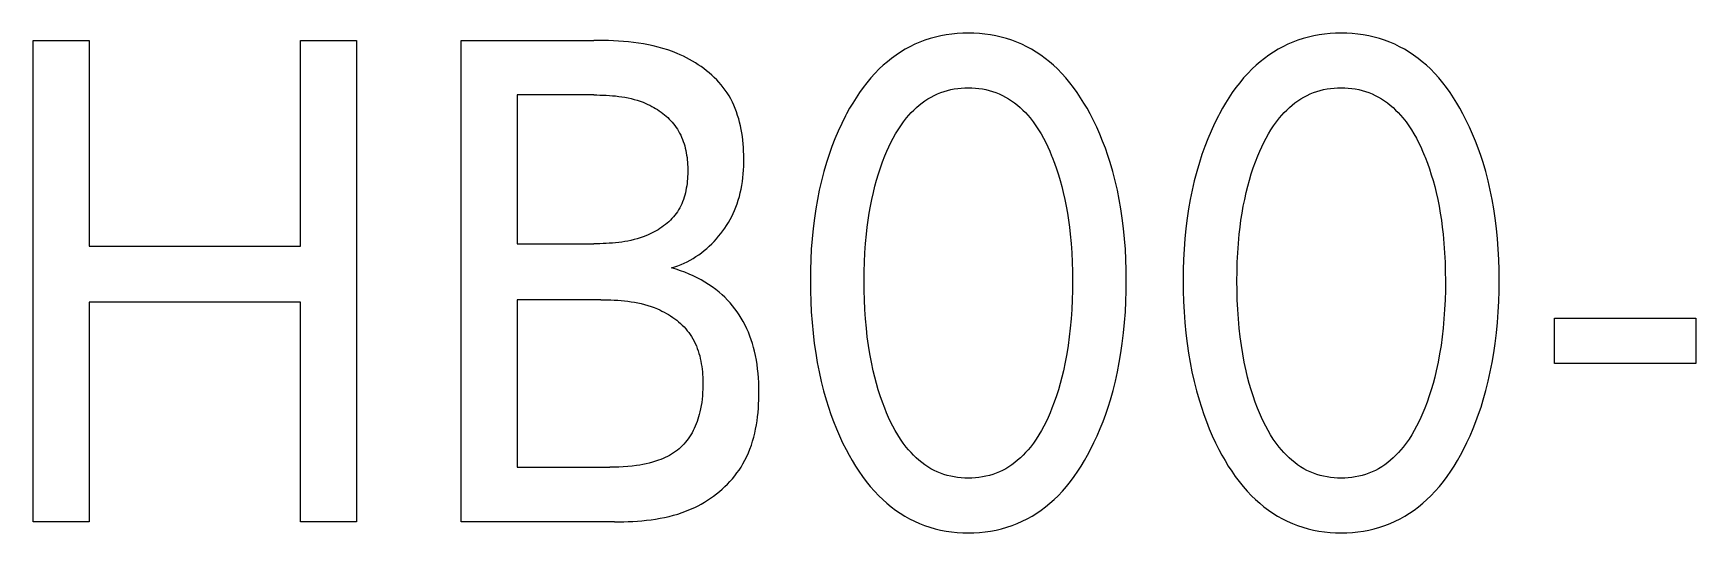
# Model space of a CAD drawing. Extents: x 0 to 420, y 0 to 297.
# Drawn here: x 157.41 to 163.27, y 185.57 to 187.33 of the extents above; entities that cross this region are included whole.
import ezdxf

# ---------------------------------------------------------------- set-up
doc = ezdxf.new("R2010")
doc.units = 0
doc.header["$LTSCALE"] = 23.1
doc.layers.add('10000_FRONT', color=7, linetype='CONTINUOUS')

msp = doc.modelspace()

# ---------------------------------------------------------------- linework, layer by layer
at = {"layer": '10000_FRONT', "color": 7, "linetype": 'CONTINUOUS'}
for p, q in [((160.6071, 187.3244), (160.5881, 187.3201)), ((160.6262, 187.3278), (160.6071, 187.3244)), ((160.6455, 187.3305), (160.6262, 187.3278)), ((160.6649, 187.3323), (160.6455, 187.3305)), ((160.6843, 187.3335), (160.6649, 187.3323)), ((160.7039, 187.3338), (160.6843, 187.3335)), ((160.7234, 187.3335), (160.7039, 187.3338)), ((160.743, 187.3324), (160.7234, 187.3335)), ((160.7624, 187.3305), (160.743, 187.3324)), ((160.7817, 187.3278), (160.7624, 187.3305)), ((160.8009, 187.3244), (160.7817, 187.3278)), ((160.8199, 187.3201), (160.8009, 187.3244)), ((161.922, 187.3244), (161.9031, 187.3201)), ((161.9411, 187.3278), (161.922, 187.3244)), ((161.9604, 187.3305), (161.9411, 187.3278)), ((161.9798, 187.3323), (161.9604, 187.3305)), ((161.9993, 187.3335), (161.9798, 187.3323)), ((162.0188, 187.3338), (161.9993, 187.3335)), ((162.0384, 187.3335), (162.0188, 187.3338)), ((162.0579, 187.3324), (162.0384, 187.3335)), ((162.0773, 187.3305), (162.0579, 187.3324)), ((162.0967, 187.3278), (162.0773, 187.3305)), ((162.1159, 187.3244), (162.0967, 187.3278)), ((162.1348, 187.3201), (162.1159, 187.3244)), ((157.4063, 185.6085), (157.4063, 187.3085)), ((157.4063, 187.3085), (157.6039, 187.3085)), ((157.6039, 187.3085), (157.6039, 186.582)), ((158.3484, 186.582), (158.3484, 187.3085)), ((158.3484, 187.3085), (158.5461, 187.3085)), ((158.5461, 187.3085), (158.5461, 185.6085)), ((158.9148, 185.6085), (158.9148, 187.3085)), ((158.9148, 187.3085), (159.3828, 187.3085)), ((159.4003, 187.3084), (159.3828, 187.3085)), ((159.4179, 187.3082), (159.4003, 187.3084)), ((159.4355, 187.3077), (159.4179, 187.3082)), ((159.4531, 187.307), (159.4355, 187.3077)), ((159.4707, 187.306), (159.4531, 187.307)), ((159.4883, 187.3047), (159.4707, 187.306)), ((159.5059, 187.3031), (159.4883, 187.3047)), ((159.5234, 187.3011), (159.5059, 187.3031)), ((159.5408, 187.2987), (159.5234, 187.3011)), ((159.5582, 187.2959), (159.5408, 187.2987)), ((159.5755, 187.2927), (159.5582, 187.2959)), ((159.5928, 187.289), (159.5755, 187.2927)), ((159.6099, 187.2847), (159.5928, 187.289)), ((159.6268, 187.28), (159.6099, 187.2847)), ((159.6437, 187.2747), (159.6268, 187.28)), ((159.6604, 187.2687), (159.6437, 187.2747)), ((159.6769, 187.2622), (159.6604, 187.2687)), ((160.4649, 187.2671), (160.4489, 187.2564)), ((160.4813, 187.277), (160.4649, 187.2671)), ((160.4981, 187.2862), (160.4813, 187.277)), ((160.5153, 187.2946), (160.4981, 187.2862)), ((160.5328, 187.3022), (160.5153, 187.2946)), ((160.551, 187.3091), (160.5328, 187.3022)), ((160.5694, 187.315), (160.551, 187.3091)), ((160.5881, 187.3201), (160.5694, 187.315)), ((160.8387, 187.315), (160.8199, 187.3201)), ((160.8572, 187.3091), (160.8387, 187.315)), ((160.8753, 187.3022), (160.8572, 187.3091)), ((160.8929, 187.2946), (160.8753, 187.3022)), ((160.9101, 187.2862), (160.8929, 187.2946)), ((160.9269, 187.277), (160.9101, 187.2862)), ((160.9433, 187.2671), (160.9269, 187.277)), ((160.9593, 187.2564), (160.9433, 187.2671)), ((161.7798, 187.2671), (161.7638, 187.2564)), ((161.7962, 187.277), (161.7798, 187.2671)), ((161.813, 187.2862), (161.7962, 187.277)), ((161.8302, 187.2946), (161.813, 187.2862)), ((161.8478, 187.3022), (161.8302, 187.2946)), ((161.8659, 187.3091), (161.8478, 187.3022)), ((161.8843, 187.315), (161.8659, 187.3091)), ((161.9031, 187.3201), (161.8843, 187.315)), ((162.1536, 187.315), (162.1348, 187.3201)), ((162.1721, 187.3091), (162.1536, 187.315)), ((162.1903, 187.3022), (162.1721, 187.3091)), ((162.2078, 187.2946), (162.1903, 187.3022)), ((162.225, 187.2862), (162.2078, 187.2946)), ((162.2419, 187.277), (162.225, 187.2862)), ((162.2583, 187.2671), (162.2419, 187.277)), ((162.2742, 187.2564), (162.2583, 187.2671)), ((159.688, 187.2574), (159.6769, 187.2622)), ((159.6989, 187.2524), (159.688, 187.2574)), ((159.7098, 187.247), (159.6989, 187.2524)), ((159.7205, 187.2413), (159.7098, 187.247)), ((159.7311, 187.2354), (159.7205, 187.2413)), ((159.7415, 187.2292), (159.7311, 187.2354)), ((159.7517, 187.2226), (159.7415, 187.2292)), ((159.7617, 187.2158), (159.7517, 187.2226)), ((159.7715, 187.2088), (159.7617, 187.2158)), ((159.781, 187.2014), (159.7715, 187.2088)), ((160.3898, 187.2075), (160.3745, 187.1919)), ((160.4038, 187.2206), (160.3898, 187.2075)), ((160.4184, 187.2331), (160.4038, 187.2206)), ((160.4334, 187.2451), (160.4184, 187.2331)), ((160.4489, 187.2564), (160.4334, 187.2451)), ((160.9748, 187.2451), (160.9593, 187.2564)), ((160.9898, 187.2331), (160.9748, 187.2451)), ((161.0044, 187.2206), (160.9898, 187.2331)), ((161.0184, 187.2075), (161.0044, 187.2206)), ((161.0336, 187.1919), (161.0184, 187.2075)), ((161.7047, 187.2075), (161.6894, 187.1919)), ((161.7188, 187.2206), (161.7047, 187.2075)), ((161.7333, 187.2331), (161.7188, 187.2206)), ((161.7483, 187.2451), (161.7333, 187.2331)), ((161.7638, 187.2564), (161.7483, 187.2451)), ((162.2898, 187.2451), (162.2742, 187.2564)), ((162.3048, 187.2331), (162.2898, 187.2451)), ((162.3193, 187.2206), (162.3048, 187.2331)), ((162.3333, 187.2075), (162.3193, 187.2206)), ((162.3486, 187.1919), (162.3333, 187.2075)), ((159.7903, 187.1938), (159.781, 187.2014)), ((159.7994, 187.1859), (159.7903, 187.1938)), ((159.8081, 187.1777), (159.7994, 187.1859)), ((159.8165, 187.1693), (159.8081, 187.1777)), ((159.8246, 187.1606), (159.8165, 187.1693)), ((159.8324, 187.1517), (159.8246, 187.1606)), ((159.8398, 187.1425), (159.8324, 187.1517)), ((160.346, 187.159), (160.3326, 187.1418)), ((160.3599, 187.1758), (160.346, 187.159)), ((160.3745, 187.1919), (160.3599, 187.1758)), ((161.0482, 187.1758), (161.0336, 187.1919)), ((161.0621, 187.159), (161.0482, 187.1758)), ((161.0753, 187.1418), (161.0621, 187.159)), ((161.6609, 187.159), (161.6476, 187.1418)), ((161.6748, 187.1758), (161.6609, 187.159)), ((161.6894, 187.1919), (161.6748, 187.1758)), ((162.3631, 187.1758), (162.3486, 187.1919)), ((162.377, 187.159), (162.3631, 187.1758)), ((162.3903, 187.1418), (162.377, 187.159)), ((159.1124, 187.1158), (159.1124, 186.5905)), ((159.3828, 187.1158), (159.1124, 187.1158)), ((159.3828, 187.1158), (159.3938, 187.1157)), ((159.3938, 187.1157), (159.4048, 187.1155)), ((159.4048, 187.1155), (159.4159, 187.1152)), ((159.4159, 187.1152), (159.4269, 187.1147)), ((159.4269, 187.1147), (159.438, 187.1141)), ((159.438, 187.1141), (159.449, 187.1132)), ((159.449, 187.1132), (159.4601, 187.1122)), ((159.4601, 187.1122), (159.4711, 187.1109)), ((159.4711, 187.1109), (159.482, 187.1093)), ((159.482, 187.1093), (159.4929, 187.1075)), ((159.4929, 187.1075), (159.5038, 187.1054)), ((159.5038, 187.1054), (159.5146, 187.103)), ((159.5146, 187.103), (159.5253, 187.1003)), ((159.5253, 187.1003), (159.5359, 187.0972)), ((159.5359, 187.0972), (159.5464, 187.0937)), ((159.5464, 187.0937), (159.5568, 187.0899)), ((159.5568, 187.0899), (159.5671, 187.0856)), ((159.8468, 187.133), (159.8398, 187.1425)), ((159.8534, 187.1232), (159.8468, 187.133)), ((159.86, 187.1126), (159.8534, 187.1232)), ((159.8661, 187.1017), (159.86, 187.1126)), ((159.8718, 187.0906), (159.8661, 187.1017)), ((159.8771, 187.0792), (159.8718, 187.0906)), ((160.2963, 187.0874), (160.2853, 187.0686)), ((160.3078, 187.1059), (160.2963, 187.0874)), ((160.3199, 187.1241), (160.3078, 187.1059)), ((160.3326, 187.1418), (160.3199, 187.1241)), ((160.5307, 187.0798), (160.5407, 187.0877)), ((160.5407, 187.0877), (160.551, 187.0952)), ((160.551, 187.0952), (160.5616, 187.1021)), ((160.5616, 187.1021), (160.5726, 187.1086)), ((160.5726, 187.1086), (160.5838, 187.1144)), ((160.5838, 187.1144), (160.595, 187.1195)), ((160.595, 187.1195), (160.6065, 187.1241)), ((160.6065, 187.1241), (160.6182, 187.1281)), ((160.6182, 187.1281), (160.63, 187.1316)), ((160.63, 187.1316), (160.6421, 187.1345)), ((160.6421, 187.1345), (160.6543, 187.1369)), ((160.6543, 187.1369), (160.6666, 187.1387)), ((160.6666, 187.1387), (160.679, 187.14)), ((160.679, 187.14), (160.6914, 187.1408)), ((160.6914, 187.1408), (160.7039, 187.1411)), ((160.7039, 187.1411), (160.7163, 187.1408)), ((160.7163, 187.1408), (160.7288, 187.14)), ((160.7288, 187.14), (160.7411, 187.1387)), ((160.7411, 187.1387), (160.7534, 187.1369)), ((160.7534, 187.1369), (160.7656, 187.1345)), ((160.7656, 187.1345), (160.7777, 187.1316)), ((160.7777, 187.1316), (160.7896, 187.1281)), ((160.7896, 187.1281), (160.8012, 187.1241)), ((160.8012, 187.1241), (160.8127, 187.1195)), ((160.8127, 187.1195), (160.8239, 187.1144)), ((160.8239, 187.1144), (160.8351, 187.1086)), ((160.8351, 187.1086), (160.8461, 187.1021)), ((160.8461, 187.1021), (160.8567, 187.0952)), ((160.8567, 187.0952), (160.867, 187.0877)), ((160.867, 187.0877), (160.877, 187.0798)), ((161.088, 187.1241), (161.0753, 187.1418)), ((161.1, 187.1059), (161.088, 187.1241)), ((161.1115, 187.0874), (161.1, 187.1059)), ((161.1225, 187.0686), (161.1115, 187.0874)), ((161.6112, 187.0874), (161.6002, 187.0686)), ((161.6228, 187.1059), (161.6112, 187.0874)), ((161.6349, 187.1241), (161.6228, 187.1059)), ((161.6476, 187.1418), (161.6349, 187.1241)), ((161.8457, 187.0798), (161.8557, 187.0877)), ((161.8557, 187.0877), (161.866, 187.0952)), ((161.866, 187.0952), (161.8766, 187.1021)), ((161.8766, 187.1021), (161.8875, 187.1086)), ((161.8875, 187.1086), (161.8988, 187.1144)), ((161.8988, 187.1144), (161.91, 187.1195)), ((161.91, 187.1195), (161.9214, 187.1241)), ((161.9214, 187.1241), (161.9331, 187.1281)), ((161.9331, 187.1281), (161.945, 187.1316)), ((161.945, 187.1316), (161.957, 187.1345)), ((161.957, 187.1345), (161.9692, 187.1369)), ((161.9692, 187.1369), (161.9815, 187.1387)), ((161.9815, 187.1387), (161.9939, 187.14)), ((161.9939, 187.14), (162.0063, 187.1408)), ((162.0063, 187.1408), (162.0188, 187.1411)), ((162.0188, 187.1411), (162.0313, 187.1408)), ((162.0313, 187.1408), (162.0437, 187.14)), ((162.0437, 187.14), (162.0561, 187.1387)), ((162.0561, 187.1387), (162.0684, 187.1369)), ((162.0684, 187.1369), (162.0806, 187.1345)), ((162.0806, 187.1345), (162.0926, 187.1316)), ((162.0926, 187.1316), (162.1045, 187.1281)), ((162.1045, 187.1281), (162.1162, 187.1241)), ((162.1162, 187.1241), (162.1276, 187.1195)), ((162.1276, 187.1195), (162.1388, 187.1144)), ((162.1388, 187.1144), (162.1501, 187.1086)), ((162.1501, 187.1086), (162.161, 187.1021)), ((162.161, 187.1021), (162.1716, 187.0952)), ((162.1716, 187.0952), (162.1819, 187.0877)), ((162.1819, 187.0877), (162.1919, 187.0798)), ((162.4029, 187.1241), (162.3903, 187.1418)), ((162.415, 187.1059), (162.4029, 187.1241)), ((162.4265, 187.0874), (162.415, 187.1059)), ((162.4374, 187.0686), (162.4265, 187.0874)), ((159.5671, 187.0856), (159.5741, 187.0825)), ((159.5741, 187.0825), (159.581, 187.0792)), ((159.581, 187.0792), (159.5878, 187.0756)), ((159.5878, 187.0756), (159.5945, 187.0719)), ((159.5945, 187.0719), (159.6012, 187.068)), ((159.6012, 187.068), (159.6077, 187.0639)), ((159.6077, 187.0639), (159.6141, 187.0596)), ((159.6141, 187.0596), (159.6203, 187.0552)), ((159.6203, 187.0552), (159.6265, 187.0506)), ((159.6265, 187.0506), (159.6324, 187.0458)), ((159.6324, 187.0458), (159.6383, 187.0408)), ((159.6383, 187.0408), (159.6439, 187.0357)), ((159.6439, 187.0357), (159.6494, 187.0304)), ((159.6494, 187.0304), (159.6546, 187.0249)), ((159.8819, 187.0676), (159.8771, 187.0792)), ((159.8864, 187.0558), (159.8819, 187.0676)), ((159.8904, 187.0438), (159.8864, 187.0558)), ((159.8941, 187.0317), (159.8904, 187.0438)), ((159.8974, 187.0194), (159.8941, 187.0317)), ((160.2709, 187.0422), (160.2576, 187.0156)), ((160.2748, 187.0495), (160.2709, 187.0422)), ((160.2853, 187.0686), (160.2748, 187.0495)), ((160.4752, 187.021), (160.4858, 187.0345)), ((160.4858, 187.0345), (160.4941, 187.0442)), ((160.4941, 187.0442), (160.5028, 187.0536)), ((160.5028, 187.0536), (160.5117, 187.0627)), ((160.5117, 187.0627), (160.5211, 187.0714)), ((160.5211, 187.0714), (160.5307, 187.0798)), ((160.877, 187.0798), (160.8867, 187.0714)), ((160.8867, 187.0714), (160.896, 187.0627)), ((160.896, 187.0627), (160.905, 187.0536)), ((160.905, 187.0536), (160.9136, 187.0442)), ((160.9136, 187.0442), (160.9219, 187.0345)), ((160.9219, 187.0345), (160.9325, 187.021)), ((161.133, 187.0495), (161.1225, 187.0686)), ((161.1452, 187.0257), (161.133, 187.0495)), ((161.5859, 187.0422), (161.5725, 187.0156)), ((161.5897, 187.0495), (161.5859, 187.0422)), ((161.6002, 187.0686), (161.5897, 187.0495)), ((161.7902, 187.021), (161.8008, 187.0345)), ((161.8008, 187.0345), (161.8091, 187.0442)), ((161.8091, 187.0442), (161.8177, 187.0536)), ((161.8177, 187.0536), (161.8267, 187.0627)), ((161.8267, 187.0627), (161.836, 187.0714)), ((161.836, 187.0714), (161.8457, 187.0798)), ((162.1919, 187.0798), (162.2016, 187.0714)), ((162.2016, 187.0714), (162.2109, 187.0627)), ((162.2109, 187.0627), (162.2199, 187.0536)), ((162.2199, 187.0536), (162.2285, 187.0442)), ((162.2285, 187.0442), (162.2368, 187.0345)), ((162.2368, 187.0345), (162.2474, 187.021)), ((162.4479, 187.0495), (162.4374, 187.0686)), ((162.4601, 187.0257), (162.4479, 187.0495)), ((159.6546, 187.0249), (159.6597, 187.0193)), ((159.6597, 187.0193), (159.6645, 187.0135)), ((159.6645, 187.0135), (159.6692, 187.0076)), ((159.6692, 187.0076), (159.6736, 187.0015)), ((159.6736, 187.0015), (159.6777, 186.9953)), ((159.6777, 186.9953), (159.6819, 186.9883)), ((159.6819, 186.9883), (159.6859, 186.9813)), ((159.6859, 186.9813), (159.6895, 186.974)), ((159.6895, 186.974), (159.6929, 186.9666)), ((159.9003, 187.0069), (159.8974, 187.0194)), ((159.9028, 186.9944), (159.9003, 187.0069)), ((159.9051, 186.9817), (159.9028, 186.9944)), ((159.907, 186.9689), (159.9051, 186.9817)), ((160.2451, 186.9885), (160.2335, 186.9611)), ((160.2576, 187.0156), (160.2451, 186.9885)), ((160.4387, 186.9633), (160.447, 186.9782)), ((160.447, 186.9782), (160.4559, 186.9929)), ((160.4559, 186.9929), (160.4653, 187.0071)), ((160.4653, 187.0071), (160.4752, 187.021)), ((160.9325, 187.021), (160.9424, 187.0071)), ((160.9424, 187.0071), (160.9518, 186.9929)), ((160.9518, 186.9929), (160.9607, 186.9782)), ((160.9607, 186.9782), (160.969, 186.9633)), ((161.1567, 187.0016), (161.1452, 187.0257)), ((161.1675, 186.9772), (161.1567, 187.0016)), ((161.1776, 186.9525), (161.1675, 186.9772)), ((161.5601, 186.9885), (161.5485, 186.9611)), ((161.5725, 187.0156), (161.5601, 186.9885)), ((161.7537, 186.9633), (161.762, 186.9782)), ((161.762, 186.9782), (161.7708, 186.9929)), ((161.7708, 186.9929), (161.7802, 187.0071)), ((161.7802, 187.0071), (161.7902, 187.021)), ((162.2474, 187.021), (162.2574, 187.0071)), ((162.2574, 187.0071), (162.2668, 186.9929)), ((162.2668, 186.9929), (162.2756, 186.9782)), ((162.2756, 186.9782), (162.2839, 186.9633)), ((162.4716, 187.0016), (162.4601, 187.0257)), ((162.4824, 186.9772), (162.4716, 187.0016)), ((162.4925, 186.9525), (162.4824, 186.9772)), ((159.6929, 186.9666), (159.696, 186.9591)), ((159.696, 186.9591), (159.6988, 186.9515)), ((159.6988, 186.9515), (159.7014, 186.9437)), ((159.7014, 186.9437), (159.7037, 186.9358)), ((159.7037, 186.9358), (159.7058, 186.9279)), ((159.7058, 186.9279), (159.7076, 186.9198)), ((159.7076, 186.9198), (159.7092, 186.9117)), ((159.7092, 186.9117), (159.7106, 186.9035)), ((159.9086, 186.9561), (159.907, 186.9689)), ((159.9099, 186.9433), (159.9086, 186.9561)), ((159.9109, 186.9304), (159.9099, 186.9433)), ((159.9116, 186.9175), (159.9109, 186.9304)), ((159.912, 186.9046), (159.9116, 186.9175)), ((160.2228, 186.9334), (160.2128, 186.9054)), ((160.2335, 186.9611), (160.2228, 186.9334)), ((160.4099, 186.9013), (160.4165, 186.9171)), ((160.4165, 186.9171), (160.4235, 186.9327)), ((160.4235, 186.9327), (160.4309, 186.9481)), ((160.4309, 186.9481), (160.4387, 186.9633)), ((160.969, 186.9633), (160.9768, 186.9481)), ((160.9768, 186.9481), (160.9842, 186.9327)), ((160.9842, 186.9327), (160.9912, 186.9171)), ((160.9912, 186.9171), (160.9978, 186.9013)), ((161.1871, 186.9276), (161.1776, 186.9525)), ((161.1959, 186.9024), (161.1871, 186.9276)), ((161.5377, 186.9334), (161.5277, 186.9054)), ((161.5485, 186.9611), (161.5377, 186.9334)), ((161.7249, 186.9013), (161.7315, 186.9171)), ((161.7315, 186.9171), (161.7384, 186.9327)), ((161.7384, 186.9327), (161.7458, 186.9481)), ((161.7458, 186.9481), (161.7537, 186.9633)), ((162.2839, 186.9633), (162.2918, 186.9481)), ((162.2918, 186.9481), (162.2992, 186.9327)), ((162.2992, 186.9327), (162.3061, 186.9171)), ((162.3061, 186.9171), (162.3127, 186.9013)), ((162.502, 186.9276), (162.4925, 186.9525)), ((162.5108, 186.9024), (162.502, 186.9276)), ((159.7106, 186.9035), (159.7118, 186.8952)), ((159.7118, 186.8952), (159.7127, 186.8868)), ((159.7127, 186.8868), (159.7135, 186.8785)), ((159.7135, 186.8785), (159.714, 186.8701)), ((159.714, 186.8701), (159.7144, 186.8616)), ((159.7144, 186.8616), (159.7146, 186.8531)), ((159.7146, 186.8531), (159.7146, 186.8447)), ((159.9111, 186.8505), (159.9118, 186.8642)), ((159.9118, 186.8642), (159.9122, 186.8779)), ((159.9122, 186.8917), (159.912, 186.9046)), ((159.9122, 186.8779), (159.9122, 186.8917)), ((160.2036, 186.8771), (160.1943, 186.845)), ((160.2128, 186.9054), (160.2036, 186.8771)), ((160.387, 186.837), (160.394, 186.8586)), ((160.394, 186.8586), (160.4017, 186.8801)), ((160.4017, 186.8801), (160.4099, 186.9013)), ((160.9978, 186.9013), (161, 186.8956)), ((161, 186.8956), (161.0078, 186.8753)), ((161.0078, 186.8753), (161.015, 186.8548)), ((161.015, 186.8548), (161.0217, 186.8341)), ((161.2041, 186.8771), (161.1959, 186.9024)), ((161.2135, 186.845), (161.2041, 186.8771)), ((161.5186, 186.8771), (161.5092, 186.845)), ((161.5277, 186.9054), (161.5186, 186.8771)), ((161.7019, 186.837), (161.709, 186.8586)), ((161.709, 186.8586), (161.7166, 186.8801)), ((161.7166, 186.8801), (161.7249, 186.9013)), ((162.3127, 186.9013), (162.315, 186.8956)), ((162.315, 186.8956), (162.3227, 186.8753)), ((162.3227, 186.8753), (162.3299, 186.8548)), ((162.3299, 186.8548), (162.3366, 186.8341)), ((162.519, 186.8771), (162.5108, 186.9024)), ((162.5284, 186.845), (162.519, 186.8771)), ((159.7107, 186.7945), (159.7094, 186.7863)), ((159.7119, 186.8028), (159.7107, 186.7945)), ((159.7128, 186.8111), (159.7119, 186.8028)), ((159.7135, 186.8194), (159.7128, 186.8111)), ((159.7141, 186.8278), (159.7135, 186.8194)), ((159.7144, 186.8362), (159.7141, 186.8278)), ((159.7146, 186.8447), (159.7144, 186.8362)), ((159.9026, 186.7834), (159.905, 186.7967)), ((159.905, 186.7967), (159.9071, 186.81)), ((159.9071, 186.81), (159.9088, 186.8234)), ((159.9088, 186.8234), (159.9101, 186.8369)), ((159.9101, 186.8369), (159.9111, 186.8505)), ((160.1858, 186.8126), (160.1783, 186.78)), ((160.1943, 186.845), (160.1858, 186.8126)), ((160.3745, 186.7934), (160.3804, 186.8153)), ((160.3804, 186.8153), (160.387, 186.837)), ((161.0217, 186.8341), (161.0278, 186.8133)), ((161.0278, 186.8133), (161.0335, 186.7924)), ((161.2219, 186.8126), (161.2135, 186.845)), ((161.2294, 186.78), (161.2219, 186.8126)), ((161.5008, 186.8126), (161.4933, 186.78)), ((161.5092, 186.845), (161.5008, 186.8126)), ((161.6894, 186.7934), (161.6954, 186.8153)), ((161.6954, 186.8153), (161.7019, 186.837)), ((162.3366, 186.8341), (162.3428, 186.8133)), ((162.3428, 186.8133), (162.3485, 186.7924)), ((162.5368, 186.8126), (162.5284, 186.845)), ((162.5443, 186.78), (162.5368, 186.8126)), ((159.6962, 186.739), (159.6931, 186.7316)), ((159.6991, 186.7466), (159.6962, 186.739)), ((159.7016, 186.7544), (159.6991, 186.7466)), ((159.7039, 186.7622), (159.7016, 186.7544)), ((159.706, 186.7701), (159.7039, 186.7622)), ((159.7078, 186.7782), (159.706, 186.7701)), ((159.7094, 186.7863), (159.7078, 186.7782)), ((159.8885, 186.7317), (159.8927, 186.7444)), ((159.8927, 186.7444), (159.8964, 186.7573)), ((159.8964, 186.7573), (159.8997, 186.7703)), ((159.8997, 186.7703), (159.9026, 186.7834)), ((160.1717, 186.7472), (160.1659, 186.7142)), ((160.1783, 186.78), (160.1717, 186.7472)), ((160.3587, 186.7226), (160.3635, 186.747)), ((160.3635, 186.747), (160.369, 186.7713)), ((160.369, 186.7713), (160.3745, 186.7934)), ((161.0335, 186.7924), (161.0387, 186.7713)), ((161.0387, 186.7713), (161.0442, 186.747)), ((161.0442, 186.747), (161.0491, 186.7226)), ((161.236, 186.7472), (161.2294, 186.78)), ((161.2418, 186.7142), (161.236, 186.7472)), ((161.4866, 186.7472), (161.4809, 186.7142)), ((161.4933, 186.78), (161.4866, 186.7472)), ((161.6736, 186.7226), (161.6785, 186.747)), ((161.6785, 186.747), (161.6839, 186.7713)), ((161.6839, 186.7713), (161.6894, 186.7934)), ((162.3485, 186.7924), (162.3537, 186.7713)), ((162.3537, 186.7713), (162.3591, 186.747)), ((162.3591, 186.747), (162.364, 186.7226)), ((162.551, 186.7472), (162.5443, 186.78)), ((162.5567, 186.7142), (162.551, 186.7472)), ((159.6585, 186.6794), (159.6531, 186.6738)), ((159.6637, 186.6851), (159.6585, 186.6794)), ((159.6686, 186.691), (159.6637, 186.6851)), ((159.6733, 186.6971), (159.6686, 186.691)), ((159.6777, 186.7034), (159.6733, 186.6971)), ((159.682, 186.7102), (159.6777, 186.7034)), ((159.686, 186.7172), (159.682, 186.7102)), ((159.6897, 186.7243), (159.686, 186.7172)), ((159.6931, 186.7316), (159.6897, 186.7243)), ((159.8637, 186.676), (159.8693, 186.6866)), ((159.8693, 186.6866), (159.8745, 186.6973)), ((159.8745, 186.6973), (159.8794, 186.7081)), ((159.8794, 186.7081), (159.8839, 186.7191)), ((159.8839, 186.7191), (159.8885, 186.7317)), ((160.161, 186.6811), (160.1565, 186.6447)), ((160.1659, 186.7142), (160.161, 186.6811)), ((160.3505, 186.6734), (160.3543, 186.698)), ((160.3543, 186.698), (160.3587, 186.7226)), ((161.0491, 186.7226), (161.0534, 186.698)), ((161.0534, 186.698), (161.0572, 186.6734)), ((161.2467, 186.6811), (161.2418, 186.7142)), ((161.2513, 186.6447), (161.2467, 186.6811)), ((161.4759, 186.6811), (161.4714, 186.6447)), ((161.4809, 186.7142), (161.4759, 186.6811)), ((161.6655, 186.6734), (161.6693, 186.698)), ((161.6693, 186.698), (161.6736, 186.7226)), ((162.364, 186.7226), (162.3683, 186.698)), ((162.3683, 186.698), (162.3721, 186.6734)), ((162.5617, 186.6811), (162.5567, 186.7142)), ((162.5662, 186.6447), (162.5617, 186.6811)), ((159.5671, 186.6187), (159.5567, 186.6147)), ((159.5744, 186.6218), (159.5671, 186.6187)), ((159.5816, 186.625), (159.5744, 186.6218)), ((159.5888, 186.6285), (159.5816, 186.625)), ((159.5958, 186.6322), (159.5888, 186.6285)), ((159.6028, 186.636), (159.5958, 186.6322)), ((159.6096, 186.6401), (159.6028, 186.636)), ((159.6163, 186.6443), (159.6096, 186.6401)), ((159.6229, 186.6488), (159.6163, 186.6443)), ((159.6293, 186.6534), (159.6229, 186.6488)), ((159.6355, 186.6582), (159.6293, 186.6534)), ((159.6416, 186.6632), (159.6355, 186.6582)), ((159.6474, 186.6684), (159.6416, 186.6632)), ((159.6531, 186.6738), (159.6474, 186.6684)), ((159.8233, 186.6167), (159.8308, 186.6261)), ((159.8308, 186.6261), (159.838, 186.6356)), ((159.838, 186.6356), (159.8449, 186.6454)), ((159.8449, 186.6454), (159.8515, 186.6554)), ((159.8515, 186.6554), (159.8578, 186.6656)), ((159.8578, 186.6656), (159.8637, 186.676)), ((160.1565, 186.6447), (160.1529, 186.6081)), ((160.3413, 186.591), (160.3444, 186.6239)), ((160.3444, 186.6239), (160.3472, 186.6487)), ((160.3472, 186.6487), (160.3505, 186.6734)), ((161.0572, 186.6734), (161.0605, 186.6487)), ((161.0605, 186.6487), (161.0633, 186.6239)), ((161.0633, 186.6239), (161.0664, 186.591)), ((161.2548, 186.6081), (161.2513, 186.6447)), ((161.4714, 186.6447), (161.4678, 186.6081)), ((161.6563, 186.591), (161.6593, 186.6239)), ((161.6593, 186.6239), (161.6622, 186.6487)), ((161.6622, 186.6487), (161.6655, 186.6734)), ((162.3721, 186.6734), (162.3754, 186.6487)), ((162.3754, 186.6487), (162.3783, 186.6239)), ((162.3783, 186.6239), (162.3813, 186.591)), ((162.5698, 186.6081), (162.5662, 186.6447)), ((157.6039, 186.582), (158.3484, 186.582)), ((159.1124, 186.5905), (159.3828, 186.5905)), ((159.3938, 186.5905), (159.3828, 186.5905)), ((159.4048, 186.5907), (159.3938, 186.5905)), ((159.4158, 186.5909), (159.4048, 186.5907)), ((159.4268, 186.5914), (159.4158, 186.5909)), ((159.4378, 186.592), (159.4268, 186.5914)), ((159.4488, 186.5928), (159.4378, 186.592)), ((159.4598, 186.5937), (159.4488, 186.5928)), ((159.4708, 186.5949), (159.4598, 186.5937)), ((159.4817, 186.5964), (159.4708, 186.5949)), ((159.4926, 186.5981), (159.4817, 186.5964)), ((159.5034, 186.6001), (159.4926, 186.5981)), ((159.5142, 186.6023), (159.5034, 186.6001)), ((159.525, 186.6049), (159.5142, 186.6023)), ((159.5356, 186.6078), (159.525, 186.6049)), ((159.5462, 186.6111), (159.5356, 186.6078)), ((159.5567, 186.6147), (159.5462, 186.6111)), ((159.7629, 186.5589), (159.7723, 186.5663)), ((159.7723, 186.5663), (159.7814, 186.574)), ((159.7814, 186.574), (159.7903, 186.5819)), ((159.7903, 186.5819), (159.7989, 186.5902)), ((159.7989, 186.5902), (159.8073, 186.5988)), ((159.8073, 186.5988), (159.8154, 186.6076)), ((159.8154, 186.6076), (159.8233, 186.6167)), ((160.1502, 186.5716), (160.1483, 186.5349)), ((160.1529, 186.6081), (160.1502, 186.5716)), ((160.339, 186.5581), (160.3413, 186.591)), ((161.0664, 186.591), (161.0687, 186.5581)), ((161.2576, 186.5716), (161.2548, 186.6081)), ((161.2595, 186.5349), (161.2576, 186.5716)), ((161.4651, 186.5716), (161.4632, 186.5349)), ((161.4678, 186.6081), (161.4651, 186.5716)), ((161.654, 186.5581), (161.6563, 186.591)), ((162.3813, 186.591), (162.3836, 186.5581)), ((162.5725, 186.5716), (162.5698, 186.6081)), ((162.5744, 186.5349), (162.5725, 186.5716)), ((159.6572, 186.5049), (159.6686, 186.5085)), ((159.673, 186.5004), (159.6572, 186.5049)), ((159.6686, 186.5085), (159.6799, 186.5126)), ((159.6799, 186.5126), (159.691, 186.517)), ((159.691, 186.517), (159.7018, 186.5219)), ((159.7018, 186.5219), (159.7125, 186.5271)), ((159.7125, 186.5271), (159.723, 186.5328)), ((159.723, 186.5328), (159.7333, 186.5388)), ((159.7333, 186.5388), (159.7434, 186.5452)), ((159.7434, 186.5452), (159.7532, 186.5519)), ((159.7532, 186.5519), (159.7629, 186.5589)), ((160.1483, 186.5349), (160.1471, 186.4982)), ((160.3365, 186.4921), (160.3375, 186.5251)), ((160.3375, 186.5251), (160.339, 186.5581)), ((161.0687, 186.5581), (161.0703, 186.5251)), ((161.0703, 186.5251), (161.0712, 186.4921)), ((161.2606, 186.4982), (161.2595, 186.5349)), ((161.4632, 186.5349), (161.4621, 186.4982)), ((161.6515, 186.4921), (161.6524, 186.5251)), ((161.6524, 186.5251), (161.654, 186.5581)), ((162.3836, 186.5581), (162.3852, 186.5251)), ((162.3852, 186.5251), (162.3861, 186.4921)), ((162.5755, 186.4982), (162.5744, 186.5349)), ((159.6885, 186.4953), (159.673, 186.5004)), ((159.7039, 186.4897), (159.6885, 186.4953)), ((159.7191, 186.4836), (159.7039, 186.4897)), ((159.7335, 186.4772), (159.7191, 186.4836)), ((159.7476, 186.4704), (159.7335, 186.4772)), ((159.7615, 186.463), (159.7476, 186.4704)), ((159.7751, 186.4551), (159.7615, 186.463)), ((159.7881, 186.4469), (159.7751, 186.4551)), ((159.8008, 186.4382), (159.7881, 186.4469)), ((160.1471, 186.4982), (160.1468, 186.4615)), ((160.1468, 186.4615), (160.1471, 186.4242)), ((160.3362, 186.4591), (160.3365, 186.4921)), ((160.3365, 186.4256), (160.3362, 186.4591)), ((161.0712, 186.4921), (161.0715, 186.4591)), ((161.0715, 186.4591), (161.0712, 186.4256)), ((161.261, 186.4615), (161.2606, 186.4982)), ((161.2606, 186.4243), (161.261, 186.4615)), ((161.4621, 186.4982), (161.4617, 186.4615)), ((161.4617, 186.4615), (161.462, 186.4242)), ((161.6511, 186.4591), (161.6515, 186.4921)), ((161.6514, 186.4256), (161.6511, 186.4591)), ((162.3861, 186.4921), (162.3865, 186.4591)), ((162.3865, 186.4591), (162.3862, 186.4256)), ((162.5759, 186.4615), (162.5755, 186.4982)), ((162.5756, 186.4243), (162.5759, 186.4615)), ((157.6039, 186.3844), (157.6039, 185.6085)), ((158.3484, 186.3844), (157.6039, 186.3844)), ((158.3484, 185.6085), (158.3484, 186.3844)), ((159.1124, 186.3929), (159.1124, 185.8013)), ((159.4074, 186.3929), (159.1124, 186.3929)), ((159.4074, 186.3929), (159.4193, 186.3928)), ((159.4193, 186.3928), (159.4313, 186.3926)), ((159.4313, 186.3926), (159.4433, 186.3923)), ((159.4433, 186.3923), (159.4553, 186.3918)), ((159.4553, 186.3918), (159.4673, 186.391)), ((159.4673, 186.391), (159.4793, 186.3901)), ((159.4793, 186.3901), (159.4913, 186.389)), ((159.4913, 186.389), (159.5032, 186.3876)), ((159.5032, 186.3876), (159.5151, 186.3859)), ((159.5151, 186.3859), (159.527, 186.3839)), ((159.527, 186.3839), (159.5387, 186.3817)), ((159.8132, 186.429), (159.8008, 186.4382)), ((159.8252, 186.4194), (159.8132, 186.429)), ((159.8353, 186.4106), (159.8252, 186.4194)), ((159.845, 186.4014), (159.8353, 186.4106)), ((159.8544, 186.3918), (159.845, 186.4014)), ((159.8635, 186.382), (159.8544, 186.3918)), ((160.1471, 186.4242), (160.1482, 186.3869)), ((160.1482, 186.3869), (160.15, 186.3496)), ((160.3374, 186.3922), (160.3365, 186.4256)), ((160.339, 186.3587), (160.3374, 186.3922)), ((161.0703, 186.3922), (161.0687, 186.3587)), ((161.0712, 186.4256), (161.0703, 186.3922)), ((161.2577, 186.3499), (161.2595, 186.3871)), ((161.2595, 186.3871), (161.2606, 186.4243)), ((161.462, 186.4242), (161.4631, 186.3869)), ((161.4631, 186.3869), (161.465, 186.3496)), ((161.6523, 186.3922), (161.6514, 186.4256)), ((161.6539, 186.3587), (161.6523, 186.3922)), ((162.3853, 186.3922), (162.3837, 186.3587)), ((162.3862, 186.4256), (162.3853, 186.3922)), ((162.5726, 186.3499), (162.5745, 186.3871)), ((162.5745, 186.3871), (162.5756, 186.4243)), ((159.5387, 186.3817), (159.5505, 186.3791)), ((159.5505, 186.3791), (159.5621, 186.3761)), ((159.5621, 186.3761), (159.5736, 186.3728)), ((159.5736, 186.3728), (159.5851, 186.369)), ((159.5851, 186.369), (159.5964, 186.3649)), ((159.5964, 186.3649), (159.6076, 186.3603)), ((159.6076, 186.3603), (159.6156, 186.3568)), ((159.6156, 186.3568), (159.6235, 186.353)), ((159.6235, 186.353), (159.6313, 186.3489)), ((159.6313, 186.3489), (159.6391, 186.3447)), ((159.6391, 186.3447), (159.6466, 186.3402)), ((159.6466, 186.3402), (159.6541, 186.3355)), ((159.6541, 186.3355), (159.6614, 186.3306)), ((159.6614, 186.3306), (159.6685, 186.3254)), ((159.6685, 186.3254), (159.6755, 186.3201)), ((159.8722, 186.3717), (159.8635, 186.382)), ((159.8805, 186.3612), (159.8722, 186.3717)), ((159.8885, 186.3504), (159.8805, 186.3612)), ((159.896, 186.3393), (159.8885, 186.3504)), ((159.9031, 186.3279), (159.896, 186.3393)), ((159.9101, 186.3158), (159.9031, 186.3279)), ((160.15, 186.3496), (160.1527, 186.3124)), ((160.3413, 186.3253), (160.339, 186.3587)), ((160.3443, 186.2919), (160.3413, 186.3253)), ((161.0665, 186.3253), (161.0634, 186.2919)), ((161.0687, 186.3587), (161.0665, 186.3253)), ((161.255, 186.3128), (161.2577, 186.3499)), ((161.465, 186.3496), (161.4677, 186.3124)), ((161.6562, 186.3253), (161.6539, 186.3587)), ((161.6592, 186.2919), (161.6562, 186.3253)), ((162.3814, 186.3253), (162.3784, 186.2919)), ((162.3837, 186.3587), (162.3814, 186.3253)), ((162.5699, 186.3128), (162.5726, 186.3499)), ((162.7715, 186.1676), (162.7715, 186.3278)), ((162.7715, 186.3278), (163.2692, 186.3278)), ((163.2692, 186.3278), (163.2692, 186.1676)), ((159.6755, 186.3201), (159.6822, 186.3145)), ((159.6822, 186.3145), (159.6888, 186.3087)), ((159.6888, 186.3087), (159.6951, 186.3028)), ((159.6951, 186.3028), (159.7012, 186.2966)), ((159.7012, 186.2966), (159.7071, 186.2902)), ((159.7071, 186.2902), (159.7127, 186.2836)), ((159.7127, 186.2836), (159.718, 186.2769)), ((159.718, 186.2769), (159.7231, 186.2699)), ((159.7231, 186.2699), (159.7278, 186.2627)), ((159.9166, 186.3033), (159.9101, 186.3158)), ((159.9227, 186.2906), (159.9166, 186.3033)), ((159.9283, 186.2778), (159.9227, 186.2906)), ((159.9335, 186.2647), (159.9283, 186.2778)), ((160.1527, 186.3124), (160.1563, 186.2753)), ((160.1563, 186.2753), (160.1607, 186.2382)), ((160.3477, 186.2617), (160.3443, 186.2919)), ((161.0634, 186.2919), (161.06, 186.2617)), ((161.247, 186.2388), (161.2514, 186.2757)), ((161.2514, 186.2757), (161.255, 186.3128)), ((161.4677, 186.3124), (161.4712, 186.2753)), ((161.4712, 186.2753), (161.4757, 186.2382)), ((161.6626, 186.2617), (161.6592, 186.2919)), ((162.3784, 186.2919), (162.375, 186.2617)), ((162.5619, 186.2388), (162.5664, 186.2757)), ((162.5664, 186.2757), (162.5699, 186.3128)), ((159.7278, 186.2627), (159.7325, 186.2548)), ((159.7325, 186.2548), (159.737, 186.2466)), ((159.737, 186.2466), (159.741, 186.2383)), ((159.741, 186.2383), (159.7447, 186.2298)), ((159.7447, 186.2298), (159.7481, 186.2211)), ((159.7481, 186.2211), (159.7512, 186.2123)), ((159.7512, 186.2123), (159.754, 186.2033)), ((159.9382, 186.2515), (159.9335, 186.2647)), ((159.9425, 186.2381), (159.9382, 186.2515)), ((159.9464, 186.2246), (159.9425, 186.2381)), ((159.9499, 186.2111), (159.9464, 186.2246)), ((159.9534, 186.1956), (159.9499, 186.2111)), ((160.1607, 186.2382), (160.1656, 186.2046)), ((160.3518, 186.2316), (160.3477, 186.2617)), ((160.3566, 186.2017), (160.3518, 186.2316)), ((161.0559, 186.2316), (161.0511, 186.2017)), ((161.06, 186.2617), (161.0559, 186.2316)), ((161.2421, 186.2052), (161.247, 186.2388)), ((161.4757, 186.2382), (161.4806, 186.2046)), ((161.6667, 186.2316), (161.6626, 186.2617)), ((161.6715, 186.2017), (161.6667, 186.2316)), ((162.3709, 186.2316), (162.3661, 186.2017)), ((162.375, 186.2617), (162.3709, 186.2316)), ((162.557, 186.2052), (162.5619, 186.2388)), ((159.754, 186.2033), (159.7565, 186.1942)), ((159.7565, 186.1942), (159.7587, 186.1851)), ((159.7587, 186.1851), (159.7606, 186.1758)), ((159.7606, 186.1758), (159.7623, 186.1664)), ((159.7623, 186.1664), (159.7638, 186.157)), ((159.7638, 186.157), (159.765, 186.1476)), ((159.9564, 186.18), (159.9534, 186.1956)), ((159.9589, 186.1643), (159.9564, 186.18)), ((159.9609, 186.1486), (159.9589, 186.1643)), ((160.1656, 186.2046), (160.1713, 186.1711)), ((160.1713, 186.1711), (160.1778, 186.1378)), ((160.3622, 186.1718), (160.3566, 186.2017)), ((160.3685, 186.1421), (160.3622, 186.1718)), ((161.0456, 186.1718), (161.0392, 186.1421)), ((161.0511, 186.2017), (161.0456, 186.1718)), ((161.2299, 186.1383), (161.2364, 186.1717)), ((161.2364, 186.1717), (161.2421, 186.2052)), ((161.4806, 186.2046), (161.4862, 186.1711)), ((161.4862, 186.1711), (161.4927, 186.1378)), ((161.6771, 186.1718), (161.6715, 186.2017)), ((161.6835, 186.1421), (161.6771, 186.1718)), ((162.3605, 186.1718), (162.3541, 186.1421)), ((162.3661, 186.2017), (162.3605, 186.1718)), ((162.5448, 186.1383), (162.5514, 186.1717)), ((162.5514, 186.1717), (162.557, 186.2052)), ((163.2692, 186.1676), (162.7715, 186.1676)), ((159.765, 186.1476), (159.7659, 186.1381)), ((159.7659, 186.1381), (159.7667, 186.1286)), ((159.7667, 186.1286), (159.7673, 186.1191)), ((159.7673, 186.1191), (159.7676, 186.1096)), ((159.7676, 186.1096), (159.7678, 186.1001)), ((159.7678, 186.1001), (159.7678, 186.0884)), ((159.9626, 186.1328), (159.9609, 186.1486)), ((159.9638, 186.1169), (159.9626, 186.1328)), ((159.9647, 186.1009), (159.9638, 186.1169)), ((159.9653, 186.0849), (159.9647, 186.1009)), ((160.1778, 186.1378), (160.1852, 186.1046)), ((160.1852, 186.1046), (160.1935, 186.0717)), ((160.3739, 186.1197), (160.3685, 186.1421)), ((160.3798, 186.0974), (160.3739, 186.1197)), ((160.3863, 186.0752), (160.3798, 186.0974)), ((161.0279, 186.0974), (161.0215, 186.0752)), ((161.0338, 186.1197), (161.0279, 186.0974)), ((161.0392, 186.1421), (161.0338, 186.1197)), ((161.2142, 186.0723), (161.2225, 186.1052)), ((161.2225, 186.1052), (161.2299, 186.1383)), ((161.4927, 186.1378), (161.5001, 186.1046)), ((161.5001, 186.1046), (161.5084, 186.0717)), ((161.6889, 186.1197), (161.6835, 186.1421)), ((161.6948, 186.0974), (161.6889, 186.1197)), ((161.7012, 186.0752), (161.6948, 186.0974)), ((162.3428, 186.0974), (162.3364, 186.0752)), ((162.3487, 186.1197), (162.3428, 186.0974)), ((162.3541, 186.1421), (162.3487, 186.1197)), ((162.5292, 186.0723), (162.5374, 186.1052)), ((162.5374, 186.1052), (162.5448, 186.1383)), ((159.765, 186.042), (159.7636, 186.0305)), ((159.7662, 186.0535), (159.765, 186.042)), ((159.767, 186.0651), (159.7662, 186.0535)), ((159.7676, 186.0767), (159.767, 186.0651)), ((159.7678, 186.0884), (159.7676, 186.0767)), ((159.9645, 186.0243), (159.9651, 186.0392)), ((159.9651, 186.0392), (159.9654, 186.054)), ((159.9655, 186.0688), (159.9653, 186.0849)), ((159.9654, 186.054), (159.9655, 186.0688)), ((160.1935, 186.0717), (160.2027, 186.039)), ((160.2027, 186.039), (160.2108, 186.0133)), ((160.3932, 186.0532), (160.3863, 186.0752)), ((160.4008, 186.0314), (160.3932, 186.0532)), ((161.0145, 186.0532), (161.0069, 186.0314)), ((161.0215, 186.0752), (161.0145, 186.0532)), ((161.1969, 186.0138), (161.205, 186.0396)), ((161.205, 186.0396), (161.2142, 186.0723)), ((161.5084, 186.0717), (161.5177, 186.039)), ((161.5177, 186.039), (161.5257, 186.0133)), ((161.7082, 186.0532), (161.7012, 186.0752)), ((161.7157, 186.0314), (161.7082, 186.0532)), ((162.3294, 186.0532), (162.3219, 186.0314)), ((162.3364, 186.0752), (162.3294, 186.0532)), ((162.5119, 186.0138), (162.5199, 186.0396)), ((162.5199, 186.0396), (162.5292, 186.0723)), ((159.7527, 185.9796), (159.7501, 185.9712)), ((159.755, 185.988), (159.7527, 185.9796)), ((159.7571, 185.9965), (159.755, 185.988)), ((159.7596, 186.0078), (159.7571, 185.9965)), ((159.7618, 186.0191), (159.7596, 186.0078)), ((159.7636, 186.0305), (159.7618, 186.0191)), ((159.9588, 185.9652), (159.9607, 185.9799)), ((159.9607, 185.9799), (159.9623, 185.9947)), ((159.9623, 185.9947), (159.9635, 186.0095)), ((159.9635, 186.0095), (159.9645, 186.0243)), ((160.2108, 186.0133), (160.2194, 185.9878)), ((160.2194, 185.9878), (160.2287, 185.9625)), ((160.4089, 186.0097), (160.4008, 186.0314)), ((160.4155, 185.9935), (160.4089, 186.0097)), ((160.4224, 185.9775), (160.4155, 185.9935)), ((160.4298, 185.9616), (160.4224, 185.9775)), ((160.9853, 185.9775), (160.9779, 185.9616)), ((160.9922, 185.9935), (160.9853, 185.9775)), ((160.9988, 186.0097), (160.9922, 185.9935)), ((161.0069, 186.0314), (160.9988, 186.0097)), ((161.179, 185.9628), (161.1883, 185.9882)), ((161.1883, 185.9882), (161.1969, 186.0138)), ((161.5257, 186.0133), (161.5344, 185.9878)), ((161.5344, 185.9878), (161.5437, 185.9625)), ((161.7239, 186.0097), (161.7157, 186.0314)), ((161.7304, 185.9935), (161.7239, 186.0097)), ((161.7374, 185.9775), (161.7304, 185.9935)), ((161.7447, 185.9616), (161.7374, 185.9775)), ((162.3002, 185.9775), (162.2929, 185.9616)), ((162.3072, 185.9935), (162.3002, 185.9775)), ((162.3137, 186.0097), (162.3072, 185.9935)), ((162.3219, 186.0314), (162.3137, 186.0097)), ((162.4939, 185.9628), (162.5032, 185.9882)), ((162.5032, 185.9882), (162.5119, 186.0138)), ((159.7251, 185.9154), (159.7208, 185.9086)), ((159.7295, 185.9229), (159.7251, 185.9154)), ((159.7336, 185.9307), (159.7295, 185.9229)), ((159.7375, 185.9385), (159.7336, 185.9307)), ((159.741, 185.9465), (159.7375, 185.9385)), ((159.7443, 185.9546), (159.741, 185.9465)), ((159.7474, 185.9629), (159.7443, 185.9546)), ((159.7501, 185.9712), (159.7474, 185.9629)), ((159.9471, 185.9074), (159.9507, 185.9217)), ((159.9507, 185.9217), (159.9538, 185.9361)), ((159.9538, 185.9361), (159.9565, 185.9506)), ((159.9565, 185.9506), (159.9588, 185.9652)), ((160.2287, 185.9625), (160.2387, 185.9374)), ((160.2387, 185.9374), (160.2493, 185.9126)), ((160.4376, 185.946), (160.4298, 185.9616)), ((160.446, 185.9306), (160.4376, 185.946)), ((160.4548, 185.9155), (160.446, 185.9306)), ((160.4642, 185.9008), (160.4548, 185.9155)), ((160.9529, 185.9155), (160.9435, 185.9008)), ((160.9618, 185.9306), (160.9529, 185.9155)), ((160.9701, 185.946), (160.9618, 185.9306)), ((160.9779, 185.9616), (160.9701, 185.946)), ((161.1584, 185.9128), (161.169, 185.9377)), ((161.169, 185.9377), (161.179, 185.9628)), ((161.5437, 185.9625), (161.5536, 185.9374)), ((161.5536, 185.9374), (161.5643, 185.9126)), ((161.7526, 185.946), (161.7447, 185.9616)), ((161.7609, 185.9306), (161.7526, 185.946)), ((161.7698, 185.9155), (161.7609, 185.9306)), ((161.7792, 185.9008), (161.7698, 185.9155)), ((162.2678, 185.9155), (162.2584, 185.9008)), ((162.2767, 185.9306), (162.2678, 185.9155)), ((162.285, 185.946), (162.2767, 185.9306)), ((162.2929, 185.9616), (162.285, 185.946)), ((162.4733, 185.9128), (162.4839, 185.9377)), ((162.4839, 185.9377), (162.4939, 185.9628)), ((159.6716, 185.8567), (159.6646, 185.8519)), ((159.6779, 185.8615), (159.6716, 185.8567)), ((159.684, 185.8666), (159.6779, 185.8615)), ((159.6899, 185.872), (159.684, 185.8666)), ((159.6956, 185.8776), (159.6899, 185.872)), ((159.7011, 185.8834), (159.6956, 185.8776)), ((159.7064, 185.8894), (159.7011, 185.8834)), ((159.7114, 185.8956), (159.7064, 185.8894)), ((159.7162, 185.902), (159.7114, 185.8956)), ((159.7208, 185.9086), (159.7162, 185.902)), ((159.9284, 185.8521), (159.9338, 185.8657)), ((159.9338, 185.8657), (159.9387, 185.8794)), ((159.9387, 185.8794), (159.9432, 185.8933)), ((159.9432, 185.8933), (159.9471, 185.9074)), ((160.2493, 185.9126), (160.2607, 185.8881)), ((160.2607, 185.8881), (160.2727, 185.8639)), ((160.2727, 185.8639), (160.2832, 185.8442)), ((160.4743, 185.8864), (160.4642, 185.9008)), ((160.4849, 185.8725), (160.4743, 185.8864)), ((160.4932, 185.8626), (160.4849, 185.8725)), ((160.5018, 185.8529), (160.4932, 185.8626)), ((160.9145, 185.8626), (160.9059, 185.8529)), ((160.9228, 185.8725), (160.9145, 185.8626)), ((160.9335, 185.8864), (160.9228, 185.8725)), ((160.9435, 185.9008), (160.9335, 185.8864)), ((161.1246, 185.8443), (161.135, 185.8639)), ((161.135, 185.8639), (161.147, 185.8882)), ((161.147, 185.8882), (161.1584, 185.9128)), ((161.5643, 185.9126), (161.5756, 185.8881)), ((161.5756, 185.8881), (161.5877, 185.8639)), ((161.5877, 185.8639), (161.5981, 185.8442)), ((161.7892, 185.8864), (161.7792, 185.9008)), ((161.7999, 185.8725), (161.7892, 185.8864)), ((161.8081, 185.8626), (161.7999, 185.8725)), ((161.8168, 185.8529), (161.8081, 185.8626)), ((162.2295, 185.8626), (162.2208, 185.8529)), ((162.2377, 185.8725), (162.2295, 185.8626)), ((162.2484, 185.8864), (162.2377, 185.8725)), ((162.2584, 185.9008), (162.2484, 185.8864)), ((162.4395, 185.8443), (162.4499, 185.8639)), ((162.4499, 185.8639), (162.462, 185.8882)), ((162.462, 185.8882), (162.4733, 185.9128)), ((159.1124, 185.8013), (159.4391, 185.8013)), ((159.455, 185.8014), (159.4391, 185.8013)), ((159.4708, 185.8019), (159.455, 185.8014)), ((159.4867, 185.8027), (159.4708, 185.8019)), ((159.5026, 185.8039), (159.4867, 185.8027)), ((159.5184, 185.8054), (159.5026, 185.8039)), ((159.5341, 185.8075), (159.5184, 185.8054)), ((159.5454, 185.8092), (159.5341, 185.8075)), ((159.5566, 185.8112), (159.5454, 185.8092)), ((159.5678, 185.8135), (159.5566, 185.8112)), ((159.5789, 185.8161), (159.5678, 185.8135)), ((159.5899, 185.819), (159.5789, 185.8161)), ((159.6008, 185.8223), (159.5899, 185.819)), ((159.6116, 185.8259), (159.6008, 185.8223)), ((159.6195, 185.8289), (159.6116, 185.8259)), ((159.6274, 185.8321), (159.6195, 185.8289)), ((159.6351, 185.8355), (159.6274, 185.8321)), ((159.6427, 185.8392), (159.6351, 185.8355)), ((159.6502, 185.8431), (159.6427, 185.8392)), ((159.6575, 185.8474), (159.6502, 185.8431)), ((159.6646, 185.8519), (159.6575, 185.8474)), ((159.8953, 185.7915), (159.9023, 185.8022)), ((159.9023, 185.8022), (159.9089, 185.8131)), ((159.9089, 185.8131), (159.916, 185.8258)), ((159.916, 185.8258), (159.9224, 185.8389)), ((159.9224, 185.8389), (159.9284, 185.8521)), ((160.2832, 185.8442), (160.2942, 185.8248)), ((160.2942, 185.8248), (160.3057, 185.8057)), ((160.3057, 185.8057), (160.3178, 185.787)), ((160.5108, 185.8435), (160.5018, 185.8529)), ((160.5202, 185.8345), (160.5108, 185.8435)), ((160.5298, 185.8259), (160.5202, 185.8345)), ((160.5399, 185.8178), (160.5298, 185.8259)), ((160.5502, 185.8101), (160.5399, 185.8178)), ((160.5609, 185.8029), (160.5502, 185.8101)), ((160.5719, 185.7962), (160.5609, 185.8029)), ((160.8468, 185.8029), (160.8358, 185.7962)), ((160.8575, 185.8101), (160.8468, 185.8029)), ((160.8679, 185.8178), (160.8575, 185.8101)), ((160.8779, 185.8259), (160.8679, 185.8178)), ((160.8876, 185.8345), (160.8779, 185.8259)), ((160.8969, 185.8435), (160.8876, 185.8345)), ((160.9059, 185.8529), (160.8969, 185.8435)), ((161.0901, 185.787), (161.1022, 185.8057)), ((161.1022, 185.8057), (161.1136, 185.8248)), ((161.1136, 185.8248), (161.1246, 185.8443)), ((161.5981, 185.8442), (161.6091, 185.8248)), ((161.6091, 185.8248), (161.6206, 185.8057)), ((161.6206, 185.8057), (161.6328, 185.787)), ((161.8258, 185.8435), (161.8168, 185.8529)), ((161.8351, 185.8345), (161.8258, 185.8435)), ((161.8448, 185.8259), (161.8351, 185.8345)), ((161.8548, 185.8178), (161.8448, 185.8259)), ((161.8652, 185.8101), (161.8548, 185.8178)), ((161.8758, 185.8029), (161.8652, 185.8101)), ((161.8869, 185.7962), (161.8758, 185.8029)), ((162.1618, 185.8029), (162.1507, 185.7962)), ((162.1724, 185.8101), (162.1618, 185.8029)), ((162.1828, 185.8178), (162.1724, 185.8101)), ((162.1928, 185.8259), (162.1828, 185.8178)), ((162.2025, 185.8345), (162.1928, 185.8259)), ((162.2118, 185.8435), (162.2025, 185.8345)), ((162.2208, 185.8529), (162.2118, 185.8435)), ((162.4051, 185.787), (162.4171, 185.8057)), ((162.4171, 185.8057), (162.4286, 185.8248)), ((162.4286, 185.8248), (162.4395, 185.8443)), ((159.8453, 185.7329), (159.8545, 185.742)), ((159.8545, 185.742), (159.8634, 185.7513)), ((159.8634, 185.7513), (159.8719, 185.761)), ((159.8719, 185.761), (159.8801, 185.7709)), ((159.8801, 185.7709), (159.8879, 185.7811)), ((159.8879, 185.7811), (159.8953, 185.7915)), ((160.3178, 185.787), (160.3305, 185.7687)), ((160.3305, 185.7687), (160.3439, 185.7508)), ((160.3439, 185.7508), (160.3579, 185.7335)), ((160.5832, 185.7902), (160.5719, 185.7962)), ((160.5945, 185.7849), (160.5832, 185.7902)), ((160.606, 185.7802), (160.5945, 185.7849)), ((160.6177, 185.7761), (160.606, 185.7802)), ((160.6296, 185.7725), (160.6177, 185.7761)), ((160.6417, 185.7695), (160.6296, 185.7725)), ((160.654, 185.7671), (160.6417, 185.7695)), ((160.6663, 185.7652), (160.654, 185.7671)), ((160.6788, 185.7638), (160.6663, 185.7652)), ((160.6913, 185.763), (160.6788, 185.7638)), ((160.7039, 185.7627), (160.6913, 185.763)), ((160.7164, 185.763), (160.7039, 185.7627)), ((160.7289, 185.7638), (160.7164, 185.763)), ((160.7414, 185.7652), (160.7289, 185.7638)), ((160.7537, 185.7671), (160.7414, 185.7652)), ((160.766, 185.7695), (160.7537, 185.7671)), ((160.7781, 185.7725), (160.766, 185.7695)), ((160.79, 185.7761), (160.7781, 185.7725)), ((160.8018, 185.7802), (160.79, 185.7761)), ((160.8133, 185.7849), (160.8018, 185.7802)), ((160.8245, 185.7902), (160.8133, 185.7849)), ((160.8358, 185.7962), (160.8245, 185.7902)), ((161.0502, 185.7335), (161.0642, 185.7508)), ((161.0642, 185.7508), (161.0775, 185.7687)), ((161.0775, 185.7687), (161.0901, 185.787)), ((161.6328, 185.787), (161.6455, 185.7687)), ((161.6455, 185.7687), (161.6588, 185.7508)), ((161.6588, 185.7508), (161.6728, 185.7335)), ((161.8982, 185.7902), (161.8869, 185.7962)), ((161.9094, 185.7849), (161.8982, 185.7902)), ((161.9209, 185.7802), (161.9094, 185.7849)), ((161.9326, 185.7761), (161.9209, 185.7802)), ((161.9446, 185.7725), (161.9326, 185.7761)), ((161.9567, 185.7695), (161.9446, 185.7725)), ((161.9689, 185.7671), (161.9567, 185.7695)), ((161.9813, 185.7652), (161.9689, 185.7671)), ((161.9937, 185.7638), (161.9813, 185.7652)), ((162.0063, 185.763), (161.9937, 185.7638)), ((162.0188, 185.7627), (162.0063, 185.763)), ((162.0313, 185.763), (162.0188, 185.7627)), ((162.0439, 185.7638), (162.0313, 185.763)), ((162.0563, 185.7652), (162.0439, 185.7638)), ((162.0687, 185.7671), (162.0563, 185.7652)), ((162.0809, 185.7695), (162.0687, 185.7671)), ((162.093, 185.7725), (162.0809, 185.7695)), ((162.105, 185.7761), (162.093, 185.7725)), ((162.1167, 185.7802), (162.105, 185.7761)), ((162.1282, 185.7849), (162.1167, 185.7802)), ((162.1394, 185.7902), (162.1282, 185.7849)), ((162.1507, 185.7962), (162.1394, 185.7902)), ((162.3651, 185.7335), (162.3791, 185.7508)), ((162.3791, 185.7508), (162.3924, 185.7687)), ((162.3924, 185.7687), (162.4051, 185.787)), ((159.7733, 185.678), (159.7843, 185.6849)), ((159.7843, 185.6849), (159.7951, 185.692)), ((159.7951, 185.692), (159.8057, 185.6996)), ((159.8057, 185.6996), (159.816, 185.7074)), ((159.816, 185.7074), (159.826, 185.7156)), ((159.826, 185.7156), (159.8358, 185.7241)), ((159.8358, 185.7241), (159.8453, 185.7329)), ((160.3579, 185.7335), (160.3726, 185.7168)), ((160.3726, 185.7168), (160.388, 185.7006)), ((160.388, 185.7006), (160.402, 185.6871)), ((160.402, 185.6871), (160.4165, 185.6742)), ((160.9916, 185.6742), (161.0062, 185.6871)), ((161.0062, 185.6871), (161.0202, 185.7006)), ((161.0202, 185.7006), (161.0356, 185.7168)), ((161.0356, 185.7168), (161.0502, 185.7335)), ((161.6728, 185.7335), (161.6875, 185.7168)), ((161.6875, 185.7168), (161.7029, 185.7006)), ((161.7029, 185.7006), (161.7169, 185.6871)), ((161.7169, 185.6871), (161.7315, 185.6742)), ((162.3066, 185.6742), (162.3211, 185.6871)), ((162.3211, 185.6871), (162.3351, 185.7006)), ((162.3351, 185.7006), (162.3505, 185.7168)), ((162.3505, 185.7168), (162.3651, 185.7335)), ((159.601, 185.6184), (159.6169, 185.6211)), ((159.6169, 185.6211), (159.6327, 185.6242)), ((159.6327, 185.6242), (159.6484, 185.6278)), ((159.6484, 185.6278), (159.664, 185.6318)), ((159.664, 185.6318), (159.6794, 185.6363)), ((159.6794, 185.6363), (159.6946, 185.6413)), ((159.6946, 185.6413), (159.7097, 185.6469)), ((159.7097, 185.6469), (159.7246, 185.653)), ((159.7246, 185.653), (159.7393, 185.6597)), ((159.7393, 185.6597), (159.7508, 185.6654)), ((159.7508, 185.6654), (159.7622, 185.6715)), ((159.7622, 185.6715), (159.7733, 185.678)), ((160.4165, 185.6742), (160.4316, 185.6618)), ((160.4316, 185.6618), (160.4472, 185.6501)), ((160.4472, 185.6501), (160.4632, 185.6391)), ((160.4632, 185.6391), (160.4797, 185.6288)), ((160.4797, 185.6288), (160.4967, 185.6192)), ((160.9115, 185.6192), (160.9285, 185.6288)), ((160.9285, 185.6288), (160.945, 185.6391)), ((160.945, 185.6391), (160.961, 185.6501)), ((160.961, 185.6501), (160.9766, 185.6618)), ((160.9766, 185.6618), (160.9916, 185.6742)), ((161.7315, 185.6742), (161.7466, 185.6618)), ((161.7466, 185.6618), (161.7621, 185.6501)), ((161.7621, 185.6501), (161.7782, 185.6391)), ((161.7782, 185.6391), (161.7947, 185.6288)), ((161.7947, 185.6288), (161.8116, 185.6192)), ((162.2265, 185.6192), (162.2434, 185.6288)), ((162.2434, 185.6288), (162.2599, 185.6391)), ((162.2599, 185.6391), (162.2759, 185.6501)), ((162.2759, 185.6501), (162.2915, 185.6618)), ((162.2915, 185.6618), (162.3066, 185.6742)), ((157.6039, 185.6085), (157.4063, 185.6085)), ((158.5461, 185.6085), (158.3484, 185.6085)), ((159.4565, 185.6085), (158.9148, 185.6085)), ((159.4565, 185.6085), (159.4725, 185.6086)), ((159.4725, 185.6086), (159.4886, 185.6089)), ((159.4886, 185.6089), (159.5046, 185.6094)), ((159.5046, 185.6094), (159.5208, 185.6102)), ((159.5208, 185.6102), (159.5369, 185.6112)), ((159.5369, 185.6112), (159.553, 185.6125)), ((159.553, 185.6125), (159.569, 185.6141)), ((159.569, 185.6141), (159.5851, 185.6161)), ((159.5851, 185.6161), (159.601, 185.6184)), ((160.4967, 185.6192), (160.514, 185.6105)), ((160.514, 185.6105), (160.5317, 185.6026)), ((160.5317, 185.6026), (160.5499, 185.5956)), ((160.5499, 185.5956), (160.5684, 185.5895)), ((160.5684, 185.5895), (160.5873, 185.5842)), ((160.5873, 185.5842), (160.6063, 185.5798)), ((160.6063, 185.5798), (160.6256, 185.5762)), ((160.6256, 185.5762), (160.645, 185.5735)), ((160.645, 185.5735), (160.6646, 185.5715)), ((160.6646, 185.5715), (160.6842, 185.5704)), ((160.6842, 185.5704), (160.7039, 185.57)), ((160.7039, 185.57), (160.7236, 185.5703)), ((160.7236, 185.5703), (160.7433, 185.5715)), ((160.7433, 185.5715), (160.7629, 185.5734)), ((160.7629, 185.5734), (160.7823, 185.5762)), ((160.7823, 185.5762), (160.8017, 185.5797)), ((160.8017, 185.5797), (160.8208, 185.5842)), ((160.8208, 185.5842), (160.8396, 185.5894)), ((160.8396, 185.5894), (160.8582, 185.5956)), ((160.8582, 185.5956), (160.8765, 185.6026)), ((160.8765, 185.6026), (160.8942, 185.6105)), ((160.8942, 185.6105), (160.9115, 185.6192)), ((161.8116, 185.6192), (161.8289, 185.6105)), ((161.8289, 185.6105), (161.8466, 185.6026)), ((161.8466, 185.6026), (161.8648, 185.5956)), ((161.8648, 185.5956), (161.8834, 185.5895)), ((161.8834, 185.5895), (161.9022, 185.5842)), ((161.9022, 185.5842), (161.9213, 185.5798)), ((161.9213, 185.5798), (161.9405, 185.5762)), ((161.9405, 185.5762), (161.9599, 185.5735)), ((161.9599, 185.5735), (161.9795, 185.5715)), ((161.9795, 185.5715), (161.9991, 185.5704)), ((161.9991, 185.5704), (162.0188, 185.57)), ((162.0188, 185.57), (162.0385, 185.5703)), ((162.0385, 185.5703), (162.0582, 185.5715)), ((162.0582, 185.5715), (162.0778, 185.5734)), ((162.0778, 185.5734), (162.0973, 185.5762)), ((162.0973, 185.5762), (162.1166, 185.5797)), ((162.1166, 185.5797), (162.1357, 185.5842)), ((162.1357, 185.5842), (162.1546, 185.5894)), ((162.1546, 185.5894), (162.1732, 185.5956)), ((162.1732, 185.5956), (162.1914, 185.6026)), ((162.1914, 185.6026), (162.2091, 185.6105)), ((162.2091, 185.6105), (162.2265, 185.6192))]:
    msp.add_line(p, q, dxfattribs=at)

doc.saveas('drawing.dxf')
